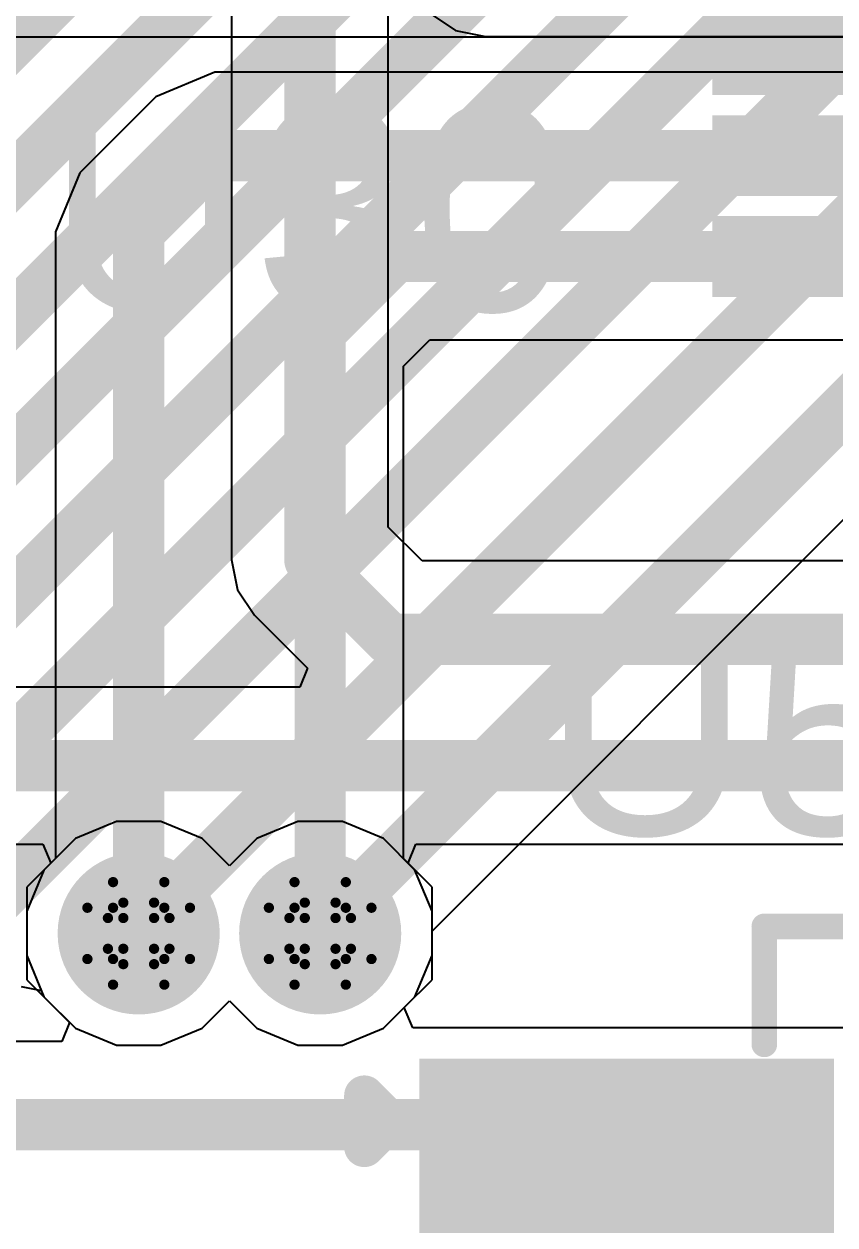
# Model space of a CAD drawing. Header units: inches. Extents: x -4 to 5258, y -4 to 5281.
# Drawn here: x 32.46 to 36.48, y 23.41 to 29.36 of the extents above; entities that cross this region are included whole.
import ezdxf

# ---------------------------------------------------------------- set-up
doc = ezdxf.new("R2010")
doc.units = ezdxf.units.IN
for name, color, linetype in [('Bottom Layer', 5, 'Continuous'), ('Bottom Solder', 6, 'Continuous'), ('Drill Drawing', 1, 'Continuous'), ('Layer 1', 16, 'Continuous'), ('Layer 2', 76, 'Continuous'), ('Top Layer', 1, 'Continuous'), ('Top Overlay', 2, 'Continuous'), ('Top Paste', 8, 'Continuous'), ('Top Solder', 216, 'Continuous'), ('Via Holes', 16, 'Continuous')]:
    doc.layers.add(name, color=color, linetype=linetype)
doc.styles.add('Arial', font='', dxfattribs={"height": 0.2})
doc.styles.get('Arial').set_extended_font_data('Arial')

# ---------------------------------------------------------------- blocks, each defined once
blk = doc.blocks.new('VSSOP_10_3')
at = {"layer": 'Top Layer'}
for points in [[(-2.925, 1.15), (-1.475, 1.15), (-1.475, 0.85), (-2.925, 0.85)], [(1.475, 1.15), (2.925, 1.15), (2.925, 0.85), (1.475, 0.85)], [(-2.925, 0.65), (-1.475, 0.65), (-1.475, 0.35), (-2.925, 0.35)], [(1.475, 0.65), (2.925, 0.65), (2.925, 0.35), (1.475, 0.35)], [(-2.925, 0.15), (-1.475, 0.15), (-1.475, -0.15), (-2.925, -0.15)], [(1.475, 0.15), (2.925, 0.15), (2.925, -0.15), (1.475, -0.15)], [(-2.925, -0.35), (-1.475, -0.35), (-1.475, -0.65), (-2.925, -0.65)], [(1.475, -0.35), (2.925, -0.35), (2.925, -0.65), (1.475, -0.65)], [(-2.925, -0.85), (-1.475, -0.85), (-1.475, -1.15), (-2.925, -1.15)], [(1.475, -0.85), (2.925, -0.85), (2.925, -1.15), (1.475, -1.15)]]:
    blk.add_hatch(color=1, dxfattribs=at).paths.add_polyline_path(points)
at = {"layer": 'Top Paste'}
for points in [[(-2.925, 1.15), (-1.475, 1.15), (-1.475, 0.85), (-2.925, 0.85)], [(1.475, 1.15), (2.925, 1.15), (2.925, 0.85), (1.475, 0.85)], [(-2.925, 0.65), (-1.475, 0.65), (-1.475, 0.35), (-2.925, 0.35)], [(1.475, 0.65), (2.925, 0.65), (2.925, 0.35), (1.475, 0.35)], [(-2.925, 0.15), (-1.475, 0.15), (-1.475, -0.15), (-2.925, -0.15)], [(1.475, 0.15), (2.925, 0.15), (2.925, -0.15), (1.475, -0.15)], [(-2.925, -0.35), (-1.475, -0.35), (-1.475, -0.65), (-2.925, -0.65)], [(1.475, -0.35), (2.925, -0.35), (2.925, -0.65), (1.475, -0.65)], [(-2.925, -0.85), (-1.475, -0.85), (-1.475, -1.15), (-2.925, -1.15)], [(1.475, -0.85), (2.925, -0.85), (2.925, -1.15), (1.475, -1.15)]]:
    blk.add_hatch(color=8, dxfattribs=at).paths.add_polyline_path(points)
at = {"layer": 'Top Solder'}
for points in [[(-2.975, 1.2), (-1.425, 1.2), (-1.425, 0.8), (-2.975, 0.8)], [(1.425, 1.2), (2.975, 1.2), (2.975, 0.8), (1.425, 0.8)], [(-2.975, 0.7), (-1.425, 0.7), (-1.425, 0.3), (-2.975, 0.3)], [(1.425, 0.7), (2.975, 0.7), (2.975, 0.3), (1.425, 0.3)], [(-2.975, 0.2), (-1.425, 0.2), (-1.425, -0.2), (-2.975, -0.2)], [(1.425, 0.2), (2.975, 0.2), (2.975, -0.2), (1.425, -0.2)], [(-2.975, -0.3), (-1.425, -0.3), (-1.425, -0.7), (-2.975, -0.7)], [(1.425, -0.3), (2.975, -0.3), (2.975, -0.7), (1.425, -0.7)], [(-2.975, -0.8), (-1.425, -0.8), (-1.425, -1.2), (-2.975, -1.2)], [(1.425, -0.8), (2.975, -0.8), (2.975, -1.2), (1.425, -1.2)]]:
    blk.add_hatch(color=216, dxfattribs=at).paths.add_polyline_path(points)
at = {"layer": 'Top Overlay'}
for points in [[(-1.4732, 1.5494, 0.127, 0.127, 0), (-1.4732, 1.2954, 0.127, 0.127, 0)], [(-1.4732, 1.5494, 0.127, 0.127, 0), (1.4732, 1.5494, 0.127, 0.127, 0)], [(1.4732, 1.2954, 0.127, 0.127, 0), (1.4732, 1.5494, 0.127, 0.127, 0)], [(-3.175, 0.889, 0.127, 0.127, 0), (-3.175, 1.143, 0.127, 0.127, 0)], [(-3.175, 1.143, 0.127, 0.127, 0), (-3.048, 1.016, 0.127, 0.127, 0)], [(-3.175, 0.889, 0.127, 0.127, 0), (-3.048, 1.016, 0.127, 0.127, 0)], [(-1.4732, -1.5494, 0.127, 0.127, 0), (-1.4732, -1.2954, 0.127, 0.127, 0)], [(1.4732, -1.2954, 0.127, 0.127, 0), (1.4732, -1.5494, 0.127, 0.127, 0)], [(-1.4732, -1.5494, 0.127, 0.127, 0), (1.4732, -1.5494, 0.127, 0.127, 0)]]:
    blk.add_lwpolyline(points, format="xyseb", dxfattribs=at)
for points in [[(-1.505, 1.5494, 0.0635, 0.0635, 1), (-1.4414, 1.5494, 0.0635, 0.0635, 1)], [(-1.505, 1.5494, 0.0635, 0.0635, 1), (-1.4414, 1.5494, 0.0635, 0.0635, 1)], [(1.4414, 1.5494, 0.0635, 0.0635, 1), (1.505, 1.5494, 0.0635, 0.0635, 1)], [(1.4414, 1.5494, 0.0635, 0.0635, 1), (1.505, 1.5494, 0.0635, 0.0635, 1)], [(-1.5049, 1.2954, 0.0635, 0.0635, 1), (-1.4414, 1.2954, 0.0635, 0.0635, 1)], [(1.4414, 1.2954, 0.0635, 0.0635, 1), (1.5049, 1.2954, 0.0635, 0.0635, 1)], [(-3.2067, 1.143, 0.0635, 0.0635, 1), (-3.1433, 1.143, 0.0635, 0.0635, 1)], [(-3.2067, 1.143, 0.0635, 0.0635, 1), (-3.1433, 1.143, 0.0635, 0.0635, 1)], [(-3.0798, 1.016, 0.0635, 0.0635, 1), (-3.0162, 1.016, 0.0635, 0.0635, 1)], [(-3.0798, 1.016, 0.0635, 0.0635, 1), (-3.0162, 1.016, 0.0635, 0.0635, 1)], [(-3.2067, 0.889, 0.0635, 0.0635, 1), (-3.1433, 0.889, 0.0635, 0.0635, 1)], [(-3.2067, 0.889, 0.0635, 0.0635, 1), (-3.1433, 0.889, 0.0635, 0.0635, 1)], [(-1.5049, -1.2954, 0.0635, 0.0635, 1), (-1.4414, -1.2954, 0.0635, 0.0635, 1)], [(1.4414, -1.2954, 0.0635, 0.0635, 1), (1.5049, -1.2954, 0.0635, 0.0635, 1)], [(-1.505, -1.5494, 0.0635, 0.0635, 1), (-1.4414, -1.5494, 0.0635, 0.0635, 1)], [(-1.505, -1.5494, 0.0635, 0.0635, 1), (-1.4414, -1.5494, 0.0635, 0.0635, 1)], [(1.4414, -1.5494, 0.0635, 0.0635, 1), (1.505, -1.5494, 0.0635, 0.0635, 1)], [(1.4414, -1.5494, 0.0635, 0.0635, 1), (1.505, -1.5494, 0.0635, 0.0635, 1)]]:
    blk.add_lwpolyline(points, format="xyseb", close=True, dxfattribs=at)
blk = doc.blocks.new('SSOP_28_208____28')
at = {"layer": 'Top Layer'}
for points in [[(-4.325, 4.45), (-2.475, 4.45), (-2.475, 4), (-4.325, 4)], [(-4.325, 3.8), (-2.475, 3.8), (-2.475, 3.35), (-4.325, 3.35)]]:
    blk.add_hatch(color=1, dxfattribs=at).paths.add_polyline_path(points)
at = {"layer": 'Top Paste'}
for points in [[(-4.325, 4.45), (-2.475, 4.45), (-2.475, 4), (-4.325, 4)], [(-4.325, 3.8), (-2.475, 3.8), (-2.475, 3.35), (-4.325, 3.35)]]:
    blk.add_hatch(color=8, dxfattribs=at).paths.add_polyline_path(points)
at = {"layer": 'Top Solder'}
for points in [[(-4.4266, 4.5516), (-2.3734, 4.5516), (-2.3734, 3.8984), (-4.4266, 3.8984)], [(-4.4266, 3.9016), (-2.3734, 3.9016), (-2.3734, 3.2484), (-4.4266, 3.2484)]]:
    blk.add_hatch(color=216, dxfattribs=at).paths.add_polyline_path(points)
at = {"layer": 'Top Overlay'}
for points in [[(-2.7178, 5.207, 0.127, 0.127, 0), (2.7178, 5.207, 0.127, 0.127, 0)], [(-2.7178, 4.6228, 0.127, 0.127, 0), (-2.7178, 5.207, 0.127, 0.127, 0)], [(-4.699, 4.1148, 0.2, 0.2, 0), (-4.699, 4.3688, 0.2, 0.2, 0)], [(-4.699, 4.3688, 0.2, 0.2, 0), (-4.572, 4.2418, 0.2, 0.2, 0)], [(-4.699, 4.1148, 0.2, 0.2, 0), (-4.572, 4.2418, 0.2, 0.2, 0)]]:
    blk.add_lwpolyline(points, format="xyseb", dxfattribs=at)
for points in [[(-2.7496, 5.207, 0.0635, 0.0635, 1), (-2.686, 5.207, 0.0635, 0.0635, 1)], [(-2.7496, 5.207, 0.0635, 0.0635, 1), (-2.686, 5.207, 0.0635, 0.0635, 1)], [(-2.7496, 4.6228, 0.0635, 0.0635, 1), (-2.686, 4.6228, 0.0635, 0.0635, 1)], [(-4.749, 4.3688, 0.1, 0.1, 1), (-4.649, 4.3688, 0.1, 0.1, 1)], [(-4.749, 4.3688, 0.1, 0.1, 1), (-4.649, 4.3688, 0.1, 0.1, 1)], [(-4.622, 4.2418, 0.1, 0.1, 1), (-4.522, 4.2418, 0.1, 0.1, 1)], [(-4.622, 4.2418, 0.1, 0.1, 1), (-4.522, 4.2418, 0.1, 0.1, 1)], [(-4.749, 4.1148, 0.1, 0.1, 1), (-4.649, 4.1148, 0.1, 0.1, 1)], [(-4.749, 4.1148, 0.1, 0.1, 1), (-4.649, 4.1148, 0.1, 0.1, 1)]]:
    blk.add_lwpolyline(points, format="xyseb", close=True, dxfattribs=at)

msp = doc.modelspace()

# ---------------------------------------------------------------- hatches: boundary and pattern name
at = {"layer": 'Bottom Layer'}
h = msp.add_hatch(color=5, dxfattribs=at)
edge = h.paths.add_edge_path()
edge.add_arc((33.0284, 24.859), 0.3, 0, 360)
h = msp.add_hatch(color=5, dxfattribs=at)
edge = h.paths.add_edge_path()
edge.add_arc((33.9273, 24.859), 0.3, 0, 360)
at = {"layer": 'Bottom Solder'}
h = msp.add_hatch(color=6, dxfattribs=at)
edge = h.paths.add_edge_path()
edge.add_arc((33.0284, 24.859), 0.4016, 0, 360)
h = msp.add_hatch(color=6, dxfattribs=at)
edge = h.paths.add_edge_path()
edge.add_arc((33.9273, 24.859), 0.4016, 0, 360)
at = {"layer": 'Layer 1'}
h = msp.add_hatch(color=16, dxfattribs=at)
edge = h.paths.add_edge_path()
edge.add_arc((33.0284, 24.859), 0.3, 0, 360)
h = msp.add_hatch(color=16, dxfattribs=at)
edge = h.paths.add_edge_path()
edge.add_arc((33.9273, 24.859), 0.3, 0, 360)
at = {"layer": 'Layer 2'}
h = msp.add_hatch(color=76, dxfattribs=at)
edge = h.paths.add_edge_path()
edge.add_arc((33.0284, 24.859), 0.3, 0, 360)
h = msp.add_hatch(color=76, dxfattribs=at)
edge = h.paths.add_edge_path()
edge.add_arc((33.9273, 24.859), 0.3, 0, 360)
at = {"layer": 'Top Layer'}
h = msp.add_hatch(color=1, dxfattribs=at)
edge = h.paths.add_edge_path()
edge.add_arc((33.0284, 24.859), 0.3, 0, 360)
h = msp.add_hatch(color=1, dxfattribs=at)
edge = h.paths.add_edge_path()
edge.add_arc((33.9273, 24.859), 0.3, 0, 360)
at = {"layer": 'Top Solder'}
h = msp.add_hatch(color=216, dxfattribs=at)
edge = h.paths.add_edge_path()
edge.add_arc((33.0284, 24.859), 0.4016, 0, 360)
h = msp.add_hatch(color=216, dxfattribs=at)
edge = h.paths.add_edge_path()
edge.add_arc((33.9273, 24.859), 0.4016, 0, 360)
at = {"layer": 'Via Holes'}
h = msp.add_hatch(color=7, dxfattribs=at)
edge = h.paths.add_edge_path()
edge.add_arc((33.0284, 24.859), 0.15, 0, 360)
h = msp.add_hatch(color=7, dxfattribs=at)
edge = h.paths.add_edge_path()
edge.add_arc((33.9273, 24.859), 0.15, 0, 360)

# ---------------------------------------------------------------- linework, layer by layer
at = {"layer": 'Bottom Layer'}
for p, q in [((33.4877, 38.3267), (33.4877, 26.7099)), ((34.2647, 26.8708), (34.2647, 29.49)), ((34.4719, 29.4155), (34.5979, 29.3313)), ((34.5979, 29.3313), (34.7466, 29.3018)), ((34.7466, 29.3018), (42.3923, 29.3018)), ((34.4317, 26.7038), (34.2647, 26.8708)), ((33.4877, 26.7099), (33.5173, 26.5612)), ((37.8349, 26.7038), (34.4317, 26.7038)), ((33.5173, 26.5612), (33.6015, 26.4352)), ((33.6015, 26.4352), (33.8647, 26.172)), ((33.8647, 26.172), (33.8258, 26.0781)), ((33.8258, 26.0781), (31.22, 26.0781)), ((31.0591, 25.3012), (32.5543, 25.3012)), ((32.5543, 25.3012), (32.5932, 25.2074)), ((34.3624, 25.2074), (34.4013, 25.3012)), ((34.4013, 25.3012), (40.6607, 25.3012)), ((32.5587, 25.1729), (32.4744, 24.9692)), ((32.5932, 25.2074), (32.5587, 25.1729)), ((34.3969, 25.1729), (34.3624, 25.2074)), ((34.4813, 24.9692), (34.3969, 25.1729)), ((32.4744, 24.9692), (32.4744, 24.7488)), ((34.4813, 24.7488), (34.4813, 24.9692)), ((32.4744, 24.7488), (32.5587, 24.5452)), ((34.3969, 24.5452), (34.4813, 24.7488)), ((32.5587, 24.5452), (32.7146, 24.3894)), ((33.3422, 24.3894), (33.4778, 24.525)), ((33.4778, 24.525), (33.6134, 24.3894)), ((34.2411, 24.3894), (34.3969, 24.5452)), ((32.7146, 24.3894), (32.9182, 24.305)), ((33.1386, 24.305), (33.3422, 24.3894)), ((33.6134, 24.3894), (33.8171, 24.305)), ((34.0375, 24.305), (34.2411, 24.3894)), ((32.9182, 24.305), (33.1386, 24.305)), ((33.8171, 24.305), (34.0375, 24.305))]:
    msp.add_line(p, q, dxfattribs=at)
for points in [[(33.8762, 26.7099, 0.254, 0.254, 0), (33.8762, 50.7668, 0.254, 0.254, 0)], [(33.8762, 26.7099, 0.254, 0.254, 0), (34.2708, 26.3153, 0.254, 0.254, 0)], [(34.2708, 26.3153, 0.254, 0.254, 0), (38.2299, 26.3153, 0.254, 0.254, 0)], [(31.0591, 25.6897, 0.254, 0.254, 0), (41.0557, 25.6897, 0.254, 0.254, 0)]]:
    msp.add_lwpolyline(points, format="xyseb", dxfattribs=at)
for points in [[(33.8127, 26.7099, 0.127, 0.127, 1), (33.9397, 26.7099, 0.127, 0.127, 1)], [(33.8127, 26.7099, 0.127, 0.127, 1), (33.9397, 26.7099, 0.127, 0.127, 1)], [(34.2073, 26.3153, 0.127, 0.127, 1), (34.3343, 26.3153, 0.127, 0.127, 1)], [(34.2073, 26.3153, 0.127, 0.127, 1), (34.3343, 26.3153, 0.127, 0.127, 1)]]:
    msp.add_lwpolyline(points, format="xyseb", close=True, dxfattribs=at)
at = {"layer": 'Drill Drawing'}
for points in [[(32.9014, 24.986, 0.0508, 0.0508, 0), (32.9014, 25.113, 0.0508, 0.0508, 0)], [(32.9014, 25.113, 0.0508, 0.0508, 0), (33.1554, 25.113, 0.0508, 0.0508, 0)], [(33.1554, 24.986, 0.0508, 0.0508, 0), (33.1554, 25.113, 0.0508, 0.0508, 0)], [(33.8003, 24.986, 0.0508, 0.0508, 0), (33.8003, 25.113, 0.0508, 0.0508, 0)], [(33.8003, 25.113, 0.0508, 0.0508, 0), (34.0543, 25.113, 0.0508, 0.0508, 0)], [(34.0543, 24.986, 0.0508, 0.0508, 0), (34.0543, 25.113, 0.0508, 0.0508, 0)], [(32.7744, 24.732, 0.0508, 0.0508, 0), (32.7744, 24.986, 0.0508, 0.0508, 0)], [(32.7744, 24.986, 0.0508, 0.0508, 0), (32.9014, 24.986, 0.0508, 0.0508, 0)], [(32.9522, 24.9352, 0.0508, 0.0508, 0), (32.9522, 25.0114, 0.0508, 0.0508, 0)], [(32.9522, 25.0114, 0.0508, 0.0508, 0), (33.1046, 25.0114, 0.0508, 0.0508, 0)], [(33.1046, 24.9352, 0.0508, 0.0508, 0), (33.1046, 25.0114, 0.0508, 0.0508, 0)], [(33.1554, 24.986, 0.0508, 0.0508, 0), (33.2824, 24.986, 0.0508, 0.0508, 0)], [(33.2824, 24.732, 0.0508, 0.0508, 0), (33.2824, 24.986, 0.0508, 0.0508, 0)], [(33.6733, 24.732, 0.0508, 0.0508, 0), (33.6733, 24.986, 0.0508, 0.0508, 0)], [(33.6733, 24.986, 0.0508, 0.0508, 0), (33.8003, 24.986, 0.0508, 0.0508, 0)], [(33.8511, 24.9352, 0.0508, 0.0508, 0), (33.8511, 25.0114, 0.0508, 0.0508, 0)], [(33.8511, 25.0114, 0.0508, 0.0508, 0), (34.0035, 25.0114, 0.0508, 0.0508, 0)], [(34.0035, 24.9352, 0.0508, 0.0508, 0), (34.0035, 25.0114, 0.0508, 0.0508, 0)], [(34.0543, 24.986, 0.0508, 0.0508, 0), (34.1813, 24.986, 0.0508, 0.0508, 0)], [(34.1813, 24.732, 0.0508, 0.0508, 0), (34.1813, 24.986, 0.0508, 0.0508, 0)], [(32.876, 24.7828, 0.0508, 0.0508, 0), (32.876, 24.9352, 0.0508, 0.0508, 0)], [(32.876, 24.9352, 0.0508, 0.0508, 0), (32.9522, 24.9352, 0.0508, 0.0508, 0)], [(33.1046, 24.9352, 0.0508, 0.0508, 0), (33.1808, 24.9352, 0.0508, 0.0508, 0)], [(33.1808, 24.7828, 0.0508, 0.0508, 0), (33.1808, 24.9352, 0.0508, 0.0508, 0)], [(33.7749, 24.7828, 0.0508, 0.0508, 0), (33.7749, 24.9352, 0.0508, 0.0508, 0)], [(33.7749, 24.9352, 0.0508, 0.0508, 0), (33.8511, 24.9352, 0.0508, 0.0508, 0)], [(34.0035, 24.9352, 0.0508, 0.0508, 0), (34.0797, 24.9352, 0.0508, 0.0508, 0)], [(34.0797, 24.7828, 0.0508, 0.0508, 0), (34.0797, 24.9352, 0.0508, 0.0508, 0)], [(32.876, 24.7828, 0.0508, 0.0508, 0), (32.9522, 24.7828, 0.0508, 0.0508, 0)], [(32.9522, 24.7066, 0.0508, 0.0508, 0), (32.9522, 24.7828, 0.0508, 0.0508, 0)], [(33.1046, 24.7828, 0.0508, 0.0508, 0), (33.1808, 24.7828, 0.0508, 0.0508, 0)], [(33.1046, 24.7066, 0.0508, 0.0508, 0), (33.1046, 24.7828, 0.0508, 0.0508, 0)], [(33.7749, 24.7828, 0.0508, 0.0508, 0), (33.8511, 24.7828, 0.0508, 0.0508, 0)], [(33.8511, 24.7066, 0.0508, 0.0508, 0), (33.8511, 24.7828, 0.0508, 0.0508, 0)], [(34.0035, 24.7828, 0.0508, 0.0508, 0), (34.0797, 24.7828, 0.0508, 0.0508, 0)], [(34.0035, 24.7066, 0.0508, 0.0508, 0), (34.0035, 24.7828, 0.0508, 0.0508, 0)], [(32.7744, 24.732, 0.0508, 0.0508, 0), (32.9014, 24.732, 0.0508, 0.0508, 0)], [(32.9014, 24.605, 0.0508, 0.0508, 0), (32.9014, 24.732, 0.0508, 0.0508, 0)], [(33.1554, 24.732, 0.0508, 0.0508, 0), (33.2824, 24.732, 0.0508, 0.0508, 0)], [(33.1554, 24.605, 0.0508, 0.0508, 0), (33.1554, 24.732, 0.0508, 0.0508, 0)], [(33.6733, 24.732, 0.0508, 0.0508, 0), (33.8003, 24.732, 0.0508, 0.0508, 0)], [(33.8003, 24.605, 0.0508, 0.0508, 0), (33.8003, 24.732, 0.0508, 0.0508, 0)], [(34.0543, 24.732, 0.0508, 0.0508, 0), (34.1813, 24.732, 0.0508, 0.0508, 0)], [(34.0543, 24.605, 0.0508, 0.0508, 0), (34.0543, 24.732, 0.0508, 0.0508, 0)], [(32.9522, 24.7066, 0.0508, 0.0508, 0), (33.1046, 24.7066, 0.0508, 0.0508, 0)], [(33.8511, 24.7066, 0.0508, 0.0508, 0), (34.0035, 24.7066, 0.0508, 0.0508, 0)], [(32.9014, 24.605, 0.0508, 0.0508, 0), (33.1554, 24.605, 0.0508, 0.0508, 0)], [(33.8003, 24.605, 0.0508, 0.0508, 0), (34.0543, 24.605, 0.0508, 0.0508, 0)]]:
    msp.add_lwpolyline(points, format="xyseb", dxfattribs=at)
for points in [[(32.8887, 25.113, 0.0254, 0.0254, 1), (32.9141, 25.113, 0.0254, 0.0254, 1)], [(32.8887, 25.113, 0.0254, 0.0254, 1), (32.9141, 25.113, 0.0254, 0.0254, 1)], [(33.1427, 25.113, 0.0254, 0.0254, 1), (33.1681, 25.113, 0.0254, 0.0254, 1)], [(33.1427, 25.113, 0.0254, 0.0254, 1), (33.1681, 25.113, 0.0254, 0.0254, 1)], [(33.7876, 25.113, 0.0254, 0.0254, 1), (33.813, 25.113, 0.0254, 0.0254, 1)], [(33.7876, 25.113, 0.0254, 0.0254, 1), (33.813, 25.113, 0.0254, 0.0254, 1)], [(34.0416, 25.113, 0.0254, 0.0254, 1), (34.067, 25.113, 0.0254, 0.0254, 1)], [(34.0416, 25.113, 0.0254, 0.0254, 1), (34.067, 25.113, 0.0254, 0.0254, 1)], [(32.7617, 24.986, 0.0254, 0.0254, 1), (32.7871, 24.986, 0.0254, 0.0254, 1)], [(32.7617, 24.986, 0.0254, 0.0254, 1), (32.7871, 24.986, 0.0254, 0.0254, 1)], [(32.8887, 24.986, 0.0254, 0.0254, 1), (32.9141, 24.986, 0.0254, 0.0254, 1)], [(32.8887, 24.986, 0.0254, 0.0254, 1), (32.9141, 24.986, 0.0254, 0.0254, 1)], [(32.9395, 25.0114, 0.0254, 0.0254, 1), (32.9649, 25.0114, 0.0254, 0.0254, 1)], [(32.9395, 25.0114, 0.0254, 0.0254, 1), (32.9649, 25.0114, 0.0254, 0.0254, 1)], [(33.0919, 25.0114, 0.0254, 0.0254, 1), (33.1173, 25.0114, 0.0254, 0.0254, 1)], [(33.0919, 25.0114, 0.0254, 0.0254, 1), (33.1173, 25.0114, 0.0254, 0.0254, 1)], [(33.1427, 24.986, 0.0254, 0.0254, 1), (33.1681, 24.986, 0.0254, 0.0254, 1)], [(33.1427, 24.986, 0.0254, 0.0254, 1), (33.1681, 24.986, 0.0254, 0.0254, 1)], [(33.2697, 24.986, 0.0254, 0.0254, 1), (33.2951, 24.986, 0.0254, 0.0254, 1)], [(33.2697, 24.986, 0.0254, 0.0254, 1), (33.2951, 24.986, 0.0254, 0.0254, 1)], [(33.6606, 24.986, 0.0254, 0.0254, 1), (33.686, 24.986, 0.0254, 0.0254, 1)], [(33.6606, 24.986, 0.0254, 0.0254, 1), (33.686, 24.986, 0.0254, 0.0254, 1)], [(33.7876, 24.986, 0.0254, 0.0254, 1), (33.813, 24.986, 0.0254, 0.0254, 1)], [(33.7876, 24.986, 0.0254, 0.0254, 1), (33.813, 24.986, 0.0254, 0.0254, 1)], [(33.8384, 25.0114, 0.0254, 0.0254, 1), (33.8638, 25.0114, 0.0254, 0.0254, 1)], [(33.8384, 25.0114, 0.0254, 0.0254, 1), (33.8638, 25.0114, 0.0254, 0.0254, 1)], [(33.9908, 25.0114, 0.0254, 0.0254, 1), (34.0162, 25.0114, 0.0254, 0.0254, 1)], [(33.9908, 25.0114, 0.0254, 0.0254, 1), (34.0162, 25.0114, 0.0254, 0.0254, 1)], [(34.0416, 24.986, 0.0254, 0.0254, 1), (34.067, 24.986, 0.0254, 0.0254, 1)], [(34.0416, 24.986, 0.0254, 0.0254, 1), (34.067, 24.986, 0.0254, 0.0254, 1)], [(34.1686, 24.986, 0.0254, 0.0254, 1), (34.194, 24.986, 0.0254, 0.0254, 1)], [(34.1686, 24.986, 0.0254, 0.0254, 1), (34.194, 24.986, 0.0254, 0.0254, 1)], [(32.8633, 24.9352, 0.0254, 0.0254, 1), (32.8887, 24.9352, 0.0254, 0.0254, 1)], [(32.8633, 24.9352, 0.0254, 0.0254, 1), (32.8887, 24.9352, 0.0254, 0.0254, 1)], [(32.9395, 24.9352, 0.0254, 0.0254, 1), (32.9649, 24.9352, 0.0254, 0.0254, 1)], [(32.9395, 24.9352, 0.0254, 0.0254, 1), (32.9649, 24.9352, 0.0254, 0.0254, 1)], [(33.0919, 24.9352, 0.0254, 0.0254, 1), (33.1173, 24.9352, 0.0254, 0.0254, 1)], [(33.0919, 24.9352, 0.0254, 0.0254, 1), (33.1173, 24.9352, 0.0254, 0.0254, 1)], [(33.1681, 24.9352, 0.0254, 0.0254, 1), (33.1935, 24.9352, 0.0254, 0.0254, 1)], [(33.1681, 24.9352, 0.0254, 0.0254, 1), (33.1935, 24.9352, 0.0254, 0.0254, 1)], [(33.7622, 24.9352, 0.0254, 0.0254, 1), (33.7876, 24.9352, 0.0254, 0.0254, 1)], [(33.7622, 24.9352, 0.0254, 0.0254, 1), (33.7876, 24.9352, 0.0254, 0.0254, 1)], [(33.8384, 24.9352, 0.0254, 0.0254, 1), (33.8638, 24.9352, 0.0254, 0.0254, 1)], [(33.8384, 24.9352, 0.0254, 0.0254, 1), (33.8638, 24.9352, 0.0254, 0.0254, 1)], [(33.9908, 24.9352, 0.0254, 0.0254, 1), (34.0162, 24.9352, 0.0254, 0.0254, 1)], [(33.9908, 24.9352, 0.0254, 0.0254, 1), (34.0162, 24.9352, 0.0254, 0.0254, 1)], [(34.067, 24.9352, 0.0254, 0.0254, 1), (34.0924, 24.9352, 0.0254, 0.0254, 1)], [(34.067, 24.9352, 0.0254, 0.0254, 1), (34.0924, 24.9352, 0.0254, 0.0254, 1)], [(32.8633, 24.7828, 0.0254, 0.0254, 1), (32.8887, 24.7828, 0.0254, 0.0254, 1)], [(32.8633, 24.7828, 0.0254, 0.0254, 1), (32.8887, 24.7828, 0.0254, 0.0254, 1)], [(32.9395, 24.7828, 0.0254, 0.0254, 1), (32.9649, 24.7828, 0.0254, 0.0254, 1)], [(32.9395, 24.7828, 0.0254, 0.0254, 1), (32.9649, 24.7828, 0.0254, 0.0254, 1)], [(33.0919, 24.7828, 0.0254, 0.0254, 1), (33.1173, 24.7828, 0.0254, 0.0254, 1)], [(33.0919, 24.7828, 0.0254, 0.0254, 1), (33.1173, 24.7828, 0.0254, 0.0254, 1)], [(33.1681, 24.7828, 0.0254, 0.0254, 1), (33.1935, 24.7828, 0.0254, 0.0254, 1)], [(33.1681, 24.7828, 0.0254, 0.0254, 1), (33.1935, 24.7828, 0.0254, 0.0254, 1)], [(33.7622, 24.7828, 0.0254, 0.0254, 1), (33.7876, 24.7828, 0.0254, 0.0254, 1)], [(33.7622, 24.7828, 0.0254, 0.0254, 1), (33.7876, 24.7828, 0.0254, 0.0254, 1)], [(33.8384, 24.7828, 0.0254, 0.0254, 1), (33.8638, 24.7828, 0.0254, 0.0254, 1)], [(33.8384, 24.7828, 0.0254, 0.0254, 1), (33.8638, 24.7828, 0.0254, 0.0254, 1)], [(33.9908, 24.7828, 0.0254, 0.0254, 1), (34.0162, 24.7828, 0.0254, 0.0254, 1)], [(33.9908, 24.7828, 0.0254, 0.0254, 1), (34.0162, 24.7828, 0.0254, 0.0254, 1)], [(34.067, 24.7828, 0.0254, 0.0254, 1), (34.0924, 24.7828, 0.0254, 0.0254, 1)], [(34.067, 24.7828, 0.0254, 0.0254, 1), (34.0924, 24.7828, 0.0254, 0.0254, 1)], [(32.7617, 24.732, 0.0254, 0.0254, 1), (32.7871, 24.732, 0.0254, 0.0254, 1)], [(32.7617, 24.732, 0.0254, 0.0254, 1), (32.7871, 24.732, 0.0254, 0.0254, 1)], [(32.8887, 24.732, 0.0254, 0.0254, 1), (32.9141, 24.732, 0.0254, 0.0254, 1)], [(32.8887, 24.732, 0.0254, 0.0254, 1), (32.9141, 24.732, 0.0254, 0.0254, 1)], [(33.1427, 24.732, 0.0254, 0.0254, 1), (33.1681, 24.732, 0.0254, 0.0254, 1)], [(33.1427, 24.732, 0.0254, 0.0254, 1), (33.1681, 24.732, 0.0254, 0.0254, 1)], [(33.2697, 24.732, 0.0254, 0.0254, 1), (33.2951, 24.732, 0.0254, 0.0254, 1)], [(33.2697, 24.732, 0.0254, 0.0254, 1), (33.2951, 24.732, 0.0254, 0.0254, 1)], [(33.6606, 24.732, 0.0254, 0.0254, 1), (33.686, 24.732, 0.0254, 0.0254, 1)], [(33.6606, 24.732, 0.0254, 0.0254, 1), (33.686, 24.732, 0.0254, 0.0254, 1)], [(33.7876, 24.732, 0.0254, 0.0254, 1), (33.813, 24.732, 0.0254, 0.0254, 1)], [(33.7876, 24.732, 0.0254, 0.0254, 1), (33.813, 24.732, 0.0254, 0.0254, 1)], [(34.0416, 24.732, 0.0254, 0.0254, 1), (34.067, 24.732, 0.0254, 0.0254, 1)], [(34.0416, 24.732, 0.0254, 0.0254, 1), (34.067, 24.732, 0.0254, 0.0254, 1)], [(34.1686, 24.732, 0.0254, 0.0254, 1), (34.194, 24.732, 0.0254, 0.0254, 1)], [(34.1686, 24.732, 0.0254, 0.0254, 1), (34.194, 24.732, 0.0254, 0.0254, 1)], [(32.9395, 24.7066, 0.0254, 0.0254, 1), (32.9649, 24.7066, 0.0254, 0.0254, 1)], [(32.9395, 24.7066, 0.0254, 0.0254, 1), (32.9649, 24.7066, 0.0254, 0.0254, 1)], [(33.0919, 24.7066, 0.0254, 0.0254, 1), (33.1173, 24.7066, 0.0254, 0.0254, 1)], [(33.0919, 24.7066, 0.0254, 0.0254, 1), (33.1173, 24.7066, 0.0254, 0.0254, 1)], [(33.8384, 24.7066, 0.0254, 0.0254, 1), (33.8638, 24.7066, 0.0254, 0.0254, 1)], [(33.8384, 24.7066, 0.0254, 0.0254, 1), (33.8638, 24.7066, 0.0254, 0.0254, 1)], [(33.9908, 24.7066, 0.0254, 0.0254, 1), (34.0162, 24.7066, 0.0254, 0.0254, 1)], [(33.9908, 24.7066, 0.0254, 0.0254, 1), (34.0162, 24.7066, 0.0254, 0.0254, 1)], [(32.8887, 24.605, 0.0254, 0.0254, 1), (32.9141, 24.605, 0.0254, 0.0254, 1)], [(32.8887, 24.605, 0.0254, 0.0254, 1), (32.9141, 24.605, 0.0254, 0.0254, 1)], [(33.1427, 24.605, 0.0254, 0.0254, 1), (33.1681, 24.605, 0.0254, 0.0254, 1)], [(33.1427, 24.605, 0.0254, 0.0254, 1), (33.1681, 24.605, 0.0254, 0.0254, 1)], [(33.7876, 24.605, 0.0254, 0.0254, 1), (33.813, 24.605, 0.0254, 0.0254, 1)], [(33.7876, 24.605, 0.0254, 0.0254, 1), (33.813, 24.605, 0.0254, 0.0254, 1)], [(34.0416, 24.605, 0.0254, 0.0254, 1), (34.067, 24.605, 0.0254, 0.0254, 1)], [(34.0416, 24.605, 0.0254, 0.0254, 1), (34.067, 24.605, 0.0254, 0.0254, 1)]]:
    msp.add_lwpolyline(points, format="xyseb", close=True, dxfattribs=at)
at = {"layer": 'Layer 1'}
for p, q in [((32.9182, 25.413), (32.7146, 25.3287)), ((33.1386, 25.413), (32.9182, 25.413)), ((33.3422, 25.3287), (33.1386, 25.413)), ((33.8171, 25.413), (33.6134, 25.3287)), ((34.0375, 25.413), (33.8171, 25.413)), ((34.2411, 25.3287), (34.0375, 25.413)), ((32.7146, 25.3287), (32.5587, 25.1729)), ((33.4778, 25.1931), (33.3422, 25.3287)), ((33.6134, 25.3287), (33.4778, 25.1931)), ((34.3969, 25.1729), (34.2411, 25.3287)), ((32.5587, 25.1729), (32.4744, 24.9692)), ((34.4813, 24.9692), (34.3969, 25.1729)), ((32.4744, 24.9692), (32.4744, 24.7488)), ((34.4813, 24.7488), (34.4813, 24.9692)), ((32.4744, 24.7488), (32.5587, 24.5452)), ((34.3969, 24.5452), (34.4813, 24.7488)), ((32.5587, 24.5452), (32.7146, 24.3894)), ((33.3422, 24.3894), (33.4778, 24.525)), ((33.4778, 24.525), (33.6134, 24.3894)), ((34.2411, 24.3894), (34.3969, 24.5452)), ((32.7146, 24.3894), (32.9182, 24.305)), ((33.1386, 24.305), (33.3422, 24.3894)), ((33.6134, 24.3894), (33.8171, 24.305)), ((34.0375, 24.305), (34.2411, 24.3894)), ((32.9182, 24.305), (33.1386, 24.305)), ((33.8171, 24.305), (34.0375, 24.305))]:
    msp.add_line(p, q, dxfattribs=at)
at = {"layer": 'Layer 2'}
for p, q in [((34.4813, 24.8698), (36.5461, 26.9347)), ((34.4813, 24.7488), (34.4813, 24.8698)), ((34.3969, 24.5452), (34.4813, 24.7488)), ((32.4464, 24.5956), (32.5461, 24.5757)), ((32.5461, 24.5757), (32.5587, 24.5452)), ((32.5587, 24.5452), (32.7146, 24.3894)), ((33.3422, 24.3894), (33.4778, 24.525)), ((33.4778, 24.525), (33.6134, 24.3894)), ((34.2411, 24.3894), (34.3969, 24.5452)), ((32.7146, 24.3894), (32.9182, 24.305)), ((33.1386, 24.305), (33.3422, 24.3894)), ((33.6134, 24.3894), (33.8171, 24.305)), ((34.0375, 24.305), (34.2411, 24.3894)), ((32.9182, 24.305), (33.1386, 24.305)), ((33.8171, 24.305), (34.0375, 24.305))]:
    msp.add_line(p, q, dxfattribs=at)
for points in [[(30.7594, 27.6289, 0.254, 0.254, 0), (45.9467, 42.8162, 0.254, 0.254, 0)], [(30.8317, 27.0187, 0.254, 0.254, 0), (46.1466, 42.3336, 0.254, 0.254, 0)], [(30.8669, 26.3714, 0.254, 0.254, 0), (46.3465, 41.851, 0.254, 0.254, 0)], [(30.9009, 25.735, 0.254, 0.254, 0), (37.8919, 32.7261, 0.254, 0.254, 0)], [(30.9458, 25.0746, 0.254, 0.254, 0), (38.1241, 32.2529, 0.254, 0.254, 0)], [(31.0415, 24.4426, 0.254, 0.254, 0), (38.3323, 31.7334, 0.254, 0.254, 0)], [(31.207, 23.9055, 0.254, 0.254, 0), (38.5546, 31.2531, 0.254, 0.254, 0)], [(36.292, 28.1333, 0.254, 0.254, 0), (38.924, 30.7653, 0.254, 0.254, 0)], [(33.9242, 24.8621, 0.254, 0.254, 0), (39.3464, 30.2844, 0.254, 0.254, 0)], [(33.0231, 24.8644, 0.254, 0.254, 0), (36.292, 28.1333, 0.254, 0.254, 0)], [(36.292, 28.1333, 0.254, 0.254, 0), (36.292, 28.1333, 0.254, 0.254, 0)]]:
    msp.add_lwpolyline(points, format="xyseb", dxfattribs=at)
for points in [[(36.2285, 28.1333, 0.127, 0.127, 1), (36.3555, 28.1333, 0.127, 0.127, 1)], [(36.2285, 28.1333, 0.127, 0.127, 1), (36.3555, 28.1333, 0.127, 0.127, 1)], [(36.2285, 28.1333, 0.127, 0.127, 1), (36.3555, 28.1333, 0.127, 0.127, 1)], [(36.2285, 28.1333, 0.127, 0.127, 1), (36.3555, 28.1333, 0.127, 0.127, 1)], [(32.9596, 24.8644, 0.127, 0.127, 1), (33.0866, 24.8644, 0.127, 0.127, 1)], [(33.8607, 24.8621, 0.127, 0.127, 1), (33.9877, 24.8621, 0.127, 0.127, 1)]]:
    msp.add_lwpolyline(points, format="xyseb", close=True, dxfattribs=at)
at = {"layer": 'Top Layer'}
for p, q in [((23.6892, 29.2993), (37.7087, 29.2993)), ((33.4055, 29.1241), (33.1139, 29.0033)), ((36.645, 29.1241), (33.4055, 29.1241)), ((33.1139, 29.0033), (32.7368, 28.6261)), ((32.7368, 28.6261), (32.616, 28.3345)), ((32.616, 28.3345), (32.616, 25.2301)), ((34.3397, 27.668), (34.471, 27.7993)), ((34.471, 27.7993), (36.645, 27.7993)), ((34.3397, 25.2301), (34.3397, 27.668)), ((32.616, 25.2301), (32.4744, 25.0885)), ((34.4813, 25.0885), (34.3397, 25.2301)), ((32.4744, 25.0885), (32.4744, 24.6296)), ((34.4813, 24.6296), (34.4813, 25.0885)), ((32.4744, 24.6296), (32.686, 24.4179)), ((34.344, 24.4923), (34.4813, 24.6296)), ((34.386, 24.3907), (34.344, 24.4923)), ((32.686, 24.4179), (32.6471, 24.3241)), ((36.624, 24.3907), (34.386, 24.3907)), ((32.6471, 24.3241), (30.3653, 24.3241))]:
    msp.add_line(p, q, dxfattribs=at)
for points in [[(33.0284, 28.3345, 0.254, 0.254, 0), (33.4055, 28.7117, 0.254, 0.254, 0)], [(33.4055, 28.7117, 0.254, 0.254, 0), (36.645, 28.7117, 0.254, 0.254, 0)], [(33.0284, 24.859, 0.254, 0.254, 0), (33.0284, 28.3345, 0.254, 0.254, 0)], [(33.9273, 27.8388, 0.254, 0.254, 0), (34.3002, 28.2117, 0.254, 0.254, 0)], [(34.3002, 28.2117, 0.254, 0.254, 0), (36.645, 28.2117, 0.254, 0.254, 0)], [(33.9273, 25.0624, 0.254, 0.254, 0), (33.9273, 27.8388, 0.254, 0.254, 0)], [(30.3653, 23.9117, 0.254, 0.254, 0), (35.445, 23.9117, 0.254, 0.254, 0)]]:
    msp.add_lwpolyline(points, format="xyseb", dxfattribs=at)
for points in [[(33.342, 28.7117, 0.127, 0.127, 1), (33.469, 28.7117, 0.127, 0.127, 1)], [(33.342, 28.7117, 0.127, 0.127, 1), (33.469, 28.7117, 0.127, 0.127, 1)], [(32.9649, 28.3345, 0.127, 0.127, 1), (33.0919, 28.3345, 0.127, 0.127, 1)], [(32.9649, 28.3345, 0.127, 0.127, 1), (33.0919, 28.3345, 0.127, 0.127, 1)], [(34.2367, 28.2117, 0.127, 0.127, 1), (34.3637, 28.2117, 0.127, 0.127, 1)], [(34.2367, 28.2117, 0.127, 0.127, 1), (34.3637, 28.2117, 0.127, 0.127, 1)], [(33.8638, 27.8388, 0.127, 0.127, 1), (33.9908, 27.8388, 0.127, 0.127, 1)], [(33.8638, 27.8388, 0.127, 0.127, 1), (33.9908, 27.8388, 0.127, 0.127, 1)], [(33.8638, 25.0624, 0.127, 0.127, 1), (33.9908, 25.0624, 0.127, 0.127, 1)], [(32.9649, 24.859, 0.127, 0.127, 1), (33.0919, 24.859, 0.127, 0.127, 1)], [(35.3815, 23.9117, 0.127, 0.127, 1), (35.5085, 23.9117, 0.127, 0.127, 1)]]:
    msp.add_lwpolyline(points, format="xyseb", close=True, dxfattribs=at)

# ---------------------------------------------------------------- block references
for name, p in [('VSSOP_10_3', (38.845, 29.2117)), ('SSOP_28_208____28', (38.845, 19.6867))]:
    msp.add_blockref(name, p)

# ---------------------------------------------------------------- texts
at = {"layer": 'Top Overlay', "style": 'Arial'}
for s, p in [('U30', (32.573, 27.9418)), ('U5', (35.03, 25.3471))]:
    msp.add_text(s, height=1.016, dxfattribs=at).set_placement(p)

doc.saveas('drawing.dxf')
